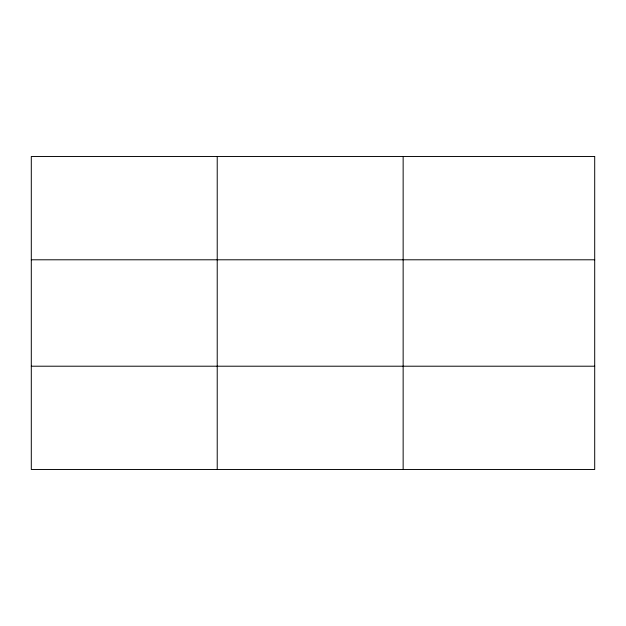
<?xml version="1.0" encoding="UTF-8"?>
<svg xmlns="http://www.w3.org/2000/svg" width="626" height="626" viewBox="0 0 626 626"><rect width="100%" height="100%" fill="white"/><g stroke="black" fill="none" stroke-linecap="round" stroke-linejoin="round"><path stroke-width="0.94" d="M217.222 469.5L217.222 156.5M403.144 469.5L403.144 156.5M31.3 259.79L594.7 259.79M31.3 366.21L594.7 366.21M594.7 156.5L31.3 156.5L31.3 469.5L594.7 469.5L594.7 156.5"/></g></svg>
